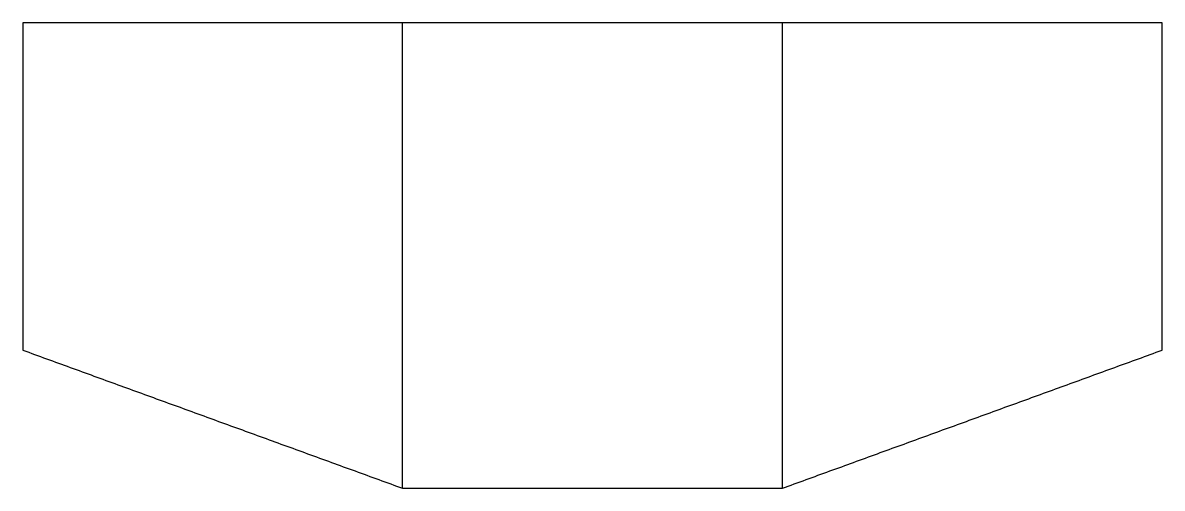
# Model space of a CAD drawing. Extents: x -1223.5 to -1193.2, y 254.1 to 266.5.
import ezdxf

# ---------------------------------------------------------------- set-up
doc = ezdxf.new("R2010")
doc.units = 0
doc.header["$LTSCALE"] = 12
doc.header["$MEASUREMENT"] = 0
doc.layers.add('EXTERNALS', color=3, linetype='CONTINUOUS')
doc.layers.add('MARKING', color=11, linetype='CONTINUOUS')

msp = doc.modelspace()

# ---------------------------------------------------------------- linework, layer by layer
at = {"layer": 'EXTERNALS'}
for points in [[(-1213.41, 266.456, -5.048), (-1223.507, 266.456, -5.048)], [(-1223.507, 266.456, -5.048), (-1223.507, 257.744, -5.048)], [(-1203.313, 266.456, -5.049), (-1213.41, 266.456, -5.048)], [(-1193.216, 266.456, -5.049), (-1203.313, 266.456, -5.049)], [(-1193.216, 257.744, -5.049), (-1193.216, 266.456, -5.049)], [(-1223.507, 257.744, -5.048), (-1213.41, 254.069, -5.048)], [(-1203.313, 254.069, -5.049), (-1193.216, 257.744, -5.049)], [(-1213.41, 254.069, -5.048), (-1203.313, 254.069, -5.049)]]:
    msp.add_open_spline(points, degree=1, dxfattribs=at)
at = {"layer": 'MARKING'}
for points in [[(-1213.41, 254.069, -5.048), (-1213.41, 266.456, -5.048)], [(-1203.313, 254.069, -5.049), (-1203.313, 266.456, -5.049)]]:
    msp.add_open_spline(points, degree=1, dxfattribs=at)

doc.saveas('drawing.dxf')
